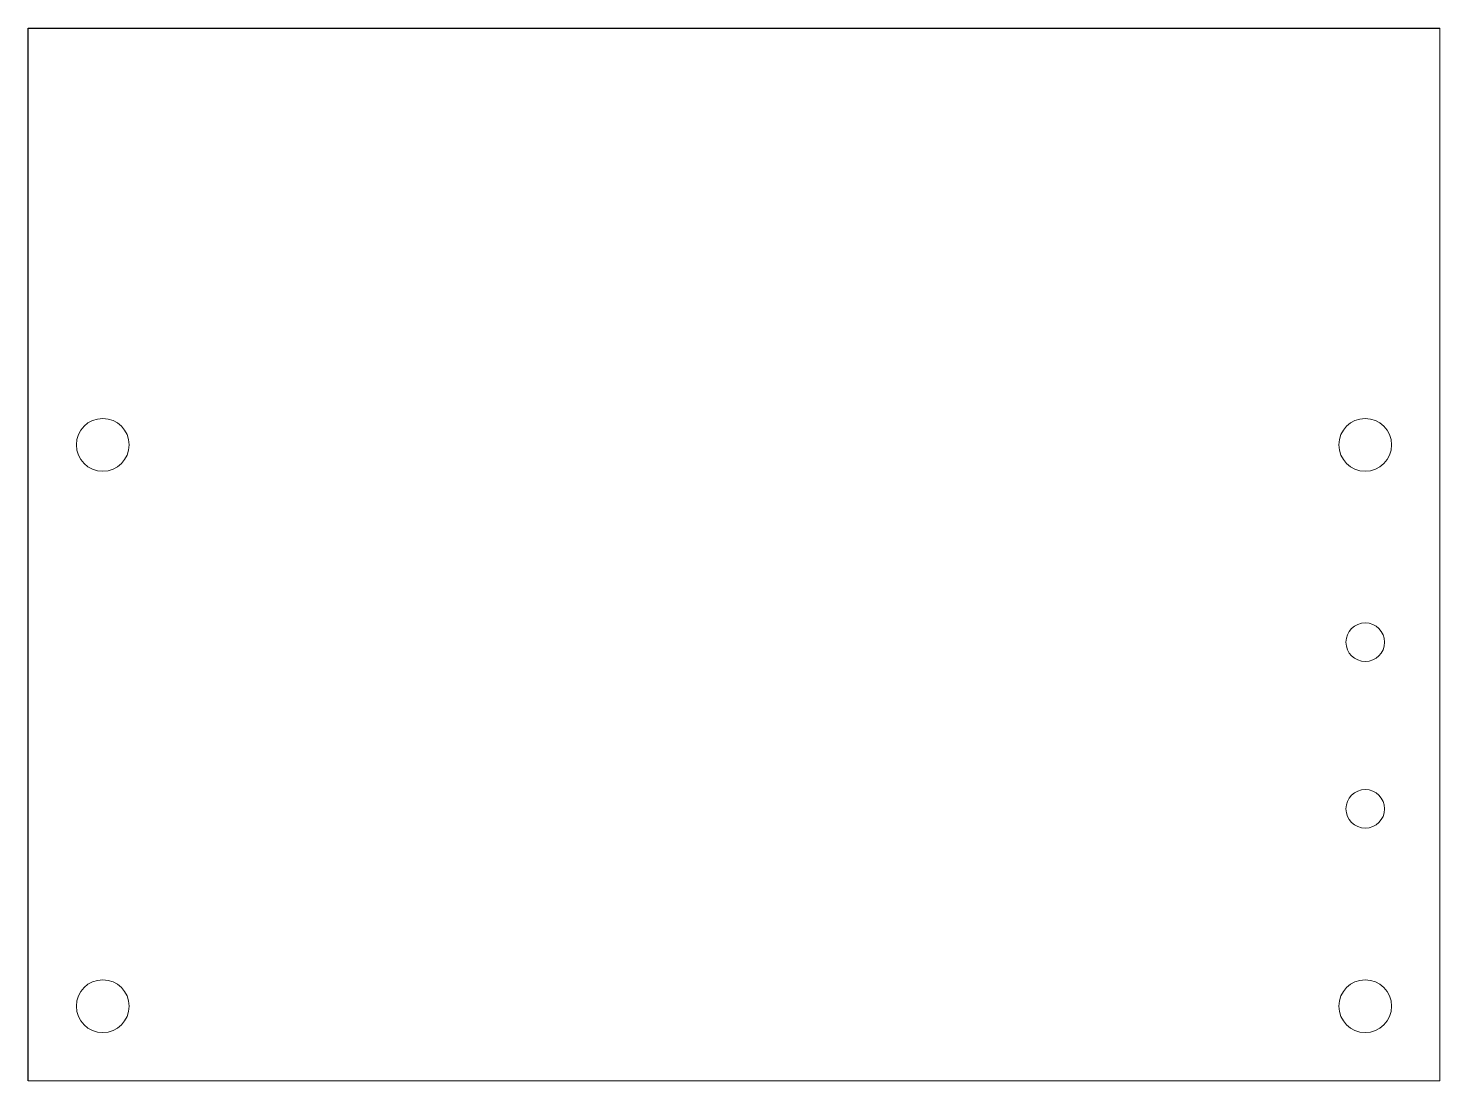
# Model space of a CAD drawing. Header units: millimetres. Extents: x 150.9 to 231.4, y 130.8 to 190.8.
import ezdxf

# ---------------------------------------------------------------- set-up
doc = ezdxf.new("R2010")
doc.units = ezdxf.units.MM

msp = doc.modelspace()

# ---------------------------------------------------------------- linework, layer by layer
for p, q in [((150.867, 130.82), (150.867, 190.82)), ((150.867, 190.82), (231.367, 190.82))]:
    msp.add_line(p, q)
at = {"linetype": 'Continuous', "lineweight": 5}
msp.add_lwpolyline([(231.367, 190.82), (231.367, 130.82), (150.867, 130.82), (150.867, 190.82)], dxfattribs=at)
for centre, radius in [((155.117, 167.07), 1.505), ((227.117, 167.07), 1.505), ((227.117, 155.82), 1.1), ((227.117, 146.32), 1.1), ((155.117, 135.07), 1.505), ((227.117, 135.07), 1.505)]:
    msp.add_circle(centre, radius, dxfattribs=at)

doc.saveas('drawing.dxf')
